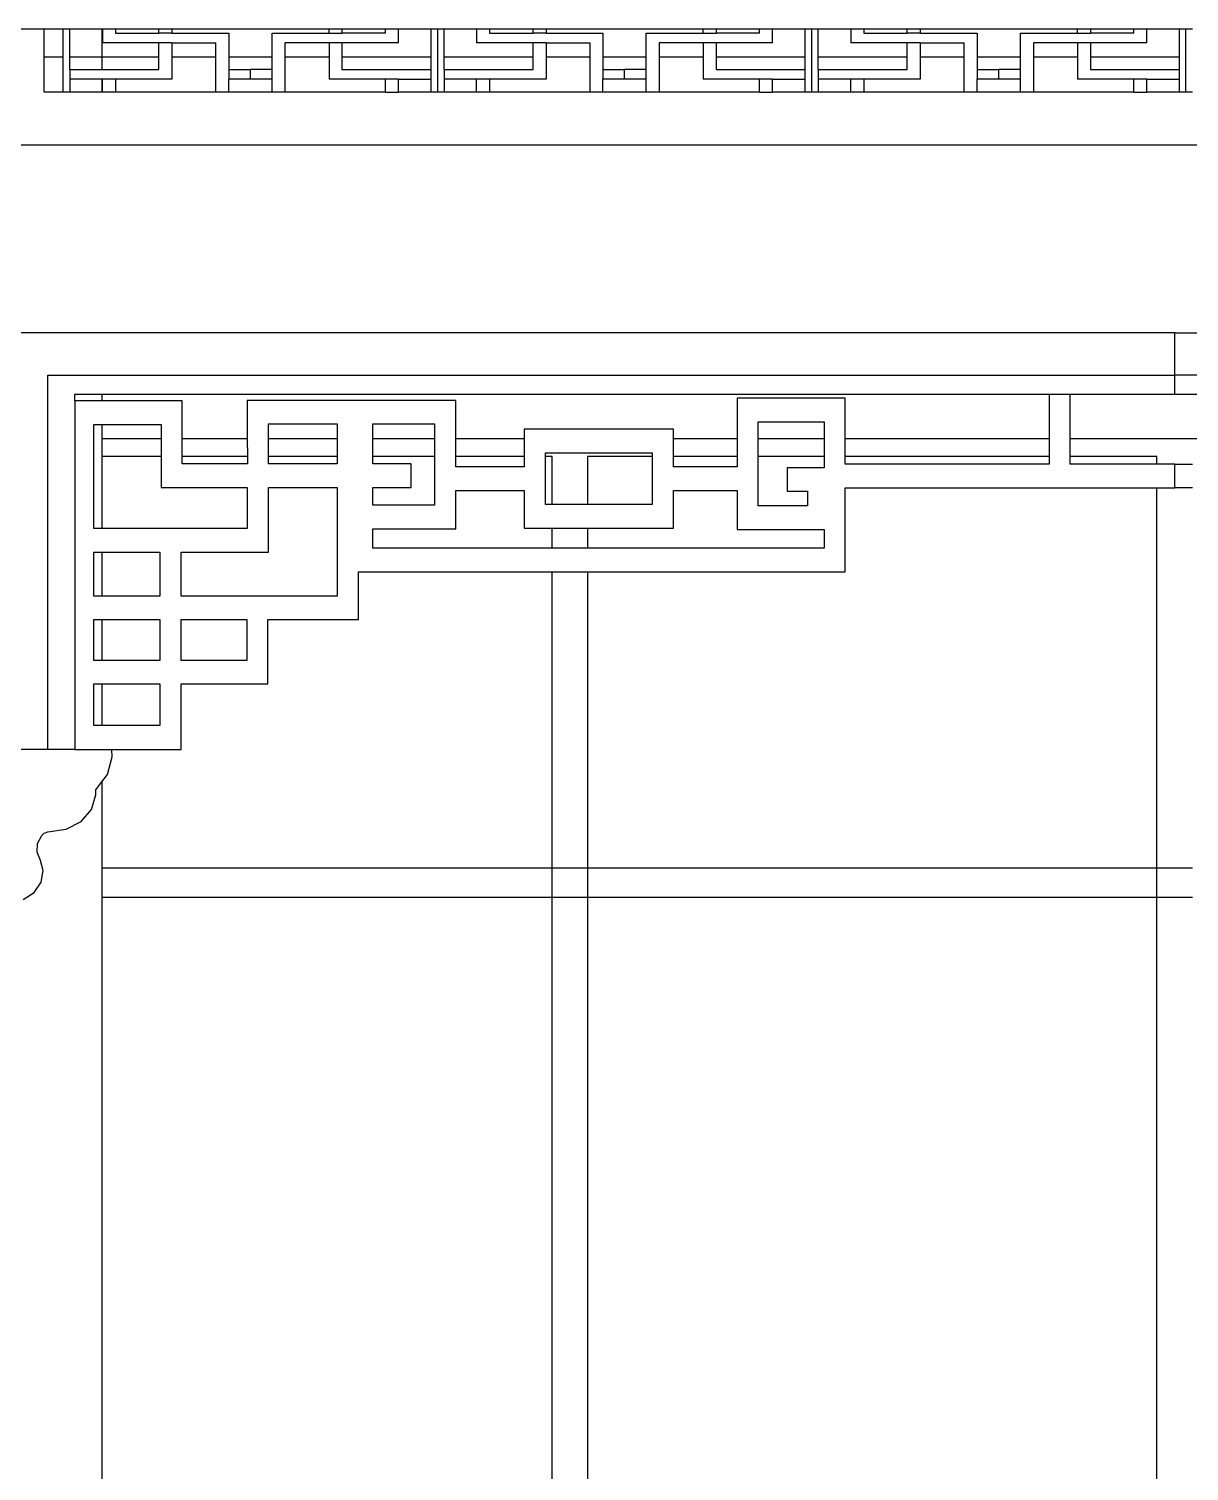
# Model space of a CAD drawing. Extents: x -24961 to 905641, y -154323 to 635957.
# Drawn here: x 410254 to 412228, y -118028 to -115574 of the extents above; entities that cross this region are included whole.
import ezdxf

# ---------------------------------------------------------------- set-up
doc = ezdxf.new("R2010")
doc.units = 0
doc.header["$LTSCALE"] = 1000
doc.header["$MEASUREMENT"] = 0
doc.layers.add('窗', color=154, linetype='Continuous')

msp = doc.modelspace()

# ---------------------------------------------------------------- linework, layer by layer
for p, q in [((410224.4, -115574.5), (410280, -115574.5)), ((410280, -115621.9), (410280, -115574.5)), ((410280, -115574.5), (410312.5, -115574.5)), ((410312.5, -115621.9), (410312.5, -115574.5)), ((410312.5, -115574.5), (410323.5, -115574.5)), ((410323.5, -115621.9), (410323.5, -115574.5)), ((410323.5, -115574.5), (410378.2, -115574.5)), ((410378.2, -115574.5), (410378.2, -115621.9)), ((410378.2, -115574.5), (410379, -115574.5)), ((410379, -115574.5), (410379, -115598.1)), ((410379, -115574.5), (410401.1, -115574.5)), ((410401.1, -115574.5), (410401.1, -115581.6)), ((410401.1, -115574.5), (410475, -115574.5)), ((410475, -115581.6), (410475, -115574.5)), ((410475, -115574.5), (410497.1, -115574.5)), ((410497.1, -115574.5), (410497.1, -115581.6)), ((410497.1, -115574.5), (410764.5, -115574.5)), ((410764.5, -115581.6), (410764.5, -115574.5)), ((410764.5, -115574.5), (410786.5, -115574.5)), ((410786.5, -115574.5), (410786.5, -115581.6)), ((410786.5, -115574.5), (410860.5, -115574.5)), ((410860.5, -115581.6), (410860.5, -115574.5)), ((410860.5, -115574.5), (410882.5, -115574.5)), ((410882.5, -115598.1), (410882.5, -115574.5)), ((410882.5, -115574.5), (410938, -115574.5)), ((410938, -115621.9), (410938, -115574.5)), ((410938, -115574.5), (410949, -115574.5)), ((410949, -115574.5), (410949, -115682.4)), ((410949, -115574.5), (410960.1, -115574.5)), ((410960.1, -115621.9), (410960.1, -115574.5)), ((410960.1, -115574.5), (411015.6, -115574.5)), ((411015.6, -115574.5), (411015.6, -115598.1)), ((411015.6, -115574.5), (411037.6, -115574.5)), ((411037.6, -115574.5), (411037.6, -115581.6)), ((411037.6, -115574.5), (411111.6, -115574.5)), ((411111.6, -115581.6), (411111.6, -115574.5)), ((411111.6, -115574.5), (411133.6, -115574.5)), ((411133.6, -115574.5), (411133.6, -115581.6)), ((411133.6, -115574.5), (411401, -115574.5)), ((411401, -115581.6), (411401, -115574.5)), ((411401, -115574.5), (411423.1, -115574.5)), ((411423.1, -115574.5), (411423.1, -115581.6)), ((411423.1, -115574.5), (411497, -115574.5)), ((411497, -115581.6), (411497, -115574.5)), ((411497, -115574.5), (411519.1, -115574.5)), ((411519.1, -115598.1), (411519.1, -115574.5)), ((411519.1, -115574.5), (411574.6, -115574.5)), ((411574.6, -115621.9), (411574.6, -115574.5)), ((411574.6, -115574.5), (411585.6, -115574.5)), ((411585.6, -115682.4), (411585.6, -115574.5)), ((411585.6, -115574.5), (411596.6, -115574.5)), ((411596.6, -115621.9), (411596.6, -115574.5)), ((411596.6, -115574.5), (411652.1, -115574.5)), ((411652.1, -115574.5), (411652.1, -115598.1)), ((411652.1, -115574.5), (411674.2, -115574.5)), ((411674.2, -115574.5), (411674.2, -115581.6)), ((411674.2, -115574.5), (411748.1, -115574.5)), ((411748.1, -115581.6), (411748.1, -115574.5)), ((411748.1, -115574.5), (411770.2, -115574.5)), ((411770.2, -115574.5), (411770.2, -115581.6)), ((411770.2, -115574.5), (412037.6, -115574.5)), ((412037.6, -115581.6), (412037.6, -115574.5)), ((412037.6, -115574.5), (412059.6, -115574.5)), ((412059.6, -115574.5), (412059.6, -115581.6)), ((412059.6, -115574.5), (412133.6, -115574.5)), ((412133.6, -115581.6), (412133.6, -115574.5)), ((412133.6, -115574.5), (412155.7, -115574.5)), ((412155.7, -115598.1), (412155.7, -115574.5)), ((412155.7, -115574.5), (412211.1, -115574.5)), ((412211.1, -115621.9), (412211.1, -115574.5)), ((412211.1, -115574.5), (412222.2, -115574.5)), ((412222.2, -115682.4), (412222.2, -115574.5)), ((412222.2, -115574.5), (412233.2, -115574.5)), ((410475, -115598.1), (410379, -115598.1)), ((410401.1, -115581.6), (410475, -115581.6)), ((410497.1, -115581.6), (410475, -115581.6)), ((410497.1, -115598.1), (410475, -115598.1)), ((410475, -115621.9), (410475, -115598.1)), ((410497.1, -115581.6), (410594, -115581.6)), ((410497.1, -115598.1), (410497.1, -115621.9)), ((410497.1, -115598.1), (410571.9, -115598.1)), ((410571.9, -115621.9), (410571.9, -115598.1)), ((410594, -115581.6), (410594, -115621.9)), ((410667.6, -115581.6), (410764.5, -115581.6)), ((410667.6, -115621.9), (410667.6, -115581.6)), ((410764.5, -115598.1), (410689.6, -115598.1)), ((410689.6, -115598.1), (410689.6, -115621.9)), ((410764.5, -115581.6), (410786.5, -115581.6)), ((410786.5, -115598.1), (410764.5, -115598.1)), ((410764.5, -115598.1), (410764.5, -115621.9)), ((410860.5, -115581.6), (410786.5, -115581.6)), ((410882.5, -115598.1), (410786.5, -115598.1)), ((410786.5, -115598.1), (410786.5, -115621.9)), ((411111.6, -115598.1), (411015.6, -115598.1)), ((411037.6, -115581.6), (411111.6, -115581.6)), ((411133.6, -115581.6), (411111.6, -115581.6)), ((411133.6, -115598.1), (411111.6, -115598.1)), ((411111.6, -115621.9), (411111.6, -115598.1)), ((411133.6, -115581.6), (411230.5, -115581.6)), ((411133.6, -115598.1), (411133.6, -115621.9)), ((411133.6, -115598.1), (411208.5, -115598.1)), ((411208.5, -115621.9), (411208.5, -115598.1)), ((411230.5, -115581.6), (411230.5, -115621.9)), ((411304.1, -115581.6), (411401, -115581.6)), ((411304.1, -115621.9), (411304.1, -115581.6)), ((411401, -115598.1), (411326.2, -115598.1)), ((411326.2, -115598.1), (411326.2, -115621.9)), ((411401, -115581.6), (411423.1, -115581.6)), ((411423.1, -115598.1), (411401, -115598.1)), ((411401, -115598.1), (411401, -115621.9)), ((411497, -115581.6), (411423.1, -115581.6)), ((411519.1, -115598.1), (411423.1, -115598.1)), ((411423.1, -115598.1), (411423.1, -115621.9)), ((411748.1, -115598.1), (411652.1, -115598.1)), ((411674.2, -115581.6), (411748.1, -115581.6)), ((411770.2, -115581.6), (411748.1, -115581.6)), ((411770.2, -115598.1), (411748.1, -115598.1)), ((411748.1, -115621.9), (411748.1, -115598.1)), ((411770.2, -115581.6), (411867.1, -115581.6)), ((411770.2, -115598.1), (411770.2, -115621.9)), ((411770.2, -115598.1), (411845, -115598.1)), ((411845, -115621.9), (411845, -115598.1)), ((411867.1, -115581.6), (411867.1, -115621.9)), ((411940.7, -115581.6), (412037.6, -115581.6)), ((411940.7, -115621.9), (411940.7, -115581.6)), ((412037.6, -115598.1), (411962.7, -115598.1)), ((411962.7, -115598.1), (411962.7, -115621.9)), ((412037.6, -115581.6), (412059.6, -115581.6)), ((412059.6, -115598.1), (412037.6, -115598.1)), ((412037.6, -115598.1), (412037.6, -115621.9)), ((412133.6, -115581.6), (412059.6, -115581.6)), ((412155.7, -115598.1), (412059.6, -115598.1)), ((412059.6, -115598.1), (412059.6, -115621.9)), ((410280, -115621.9), (410312.5, -115621.9)), ((410280, -115682.4), (410280, -115621.9)), ((410312.5, -115682.4), (410312.5, -115621.9)), ((410323.5, -115643.7), (410323.5, -115621.9)), ((410323.5, -115621.9), (410378.2, -115621.9)), ((410378.2, -115621.9), (410475, -115621.9)), ((410378.2, -115621.9), (410378.2, -115643.7)), ((410475, -115643.7), (410475, -115621.9)), ((410497.1, -115621.9), (410571.9, -115621.9)), ((410497.1, -115621.9), (410497.1, -115660.2)), ((410571.9, -115682.4), (410571.9, -115621.9)), ((410594, -115621.9), (410667.6, -115621.9)), ((410594, -115621.9), (410594, -115643.7)), ((410667.6, -115643.7), (410667.6, -115621.9)), ((410689.6, -115621.9), (410764.5, -115621.9)), ((410689.6, -115621.9), (410689.6, -115682.4)), ((410764.5, -115621.9), (410764.5, -115660.2)), ((410786.5, -115621.9), (410938, -115621.9)), ((410786.5, -115621.9), (410786.5, -115643.7)), ((410938, -115643.7), (410938, -115621.9)), ((410960.1, -115621.9), (411111.6, -115621.9)), ((410960.1, -115643.7), (410960.1, -115621.9)), ((411111.6, -115643.7), (411111.6, -115621.9)), ((411133.6, -115621.9), (411208.5, -115621.9)), ((411133.6, -115621.9), (411133.6, -115660.2)), ((411208.5, -115682.4), (411208.5, -115621.9)), ((411230.5, -115621.9), (411304.1, -115621.9)), ((411230.5, -115621.9), (411230.5, -115643.7)), ((411304.1, -115643.7), (411304.1, -115621.9)), ((411326.2, -115621.9), (411401, -115621.9)), ((411326.2, -115621.9), (411326.2, -115682.4)), ((411401, -115621.9), (411401, -115660.2)), ((411423.1, -115621.9), (411574.6, -115621.9)), ((411423.1, -115621.9), (411423.1, -115643.7)), ((411574.6, -115643.7), (411574.6, -115621.9)), ((411596.6, -115621.9), (411748.1, -115621.9)), ((411596.6, -115643.7), (411596.6, -115621.9)), ((411748.1, -115643.7), (411748.1, -115621.9)), ((411770.2, -115621.9), (411845, -115621.9)), ((411770.2, -115621.9), (411770.2, -115660.2)), ((411845, -115682.4), (411845, -115621.9)), ((411867.1, -115621.9), (411940.7, -115621.9)), ((411867.1, -115621.9), (411867.1, -115643.7)), ((411940.7, -115643.7), (411940.7, -115621.9)), ((411962.7, -115621.9), (412037.6, -115621.9)), ((411962.7, -115621.9), (411962.7, -115682.4)), ((412037.6, -115621.9), (412037.6, -115660.2)), ((412059.6, -115621.9), (412211.1, -115621.9)), ((412059.6, -115621.9), (412059.6, -115643.7)), ((412211.1, -115643.7), (412211.1, -115621.9)), ((410323.5, -115643.7), (410323.5, -115660.2)), ((410323.5, -115643.7), (410378.2, -115643.7)), ((410378.2, -115643.7), (410475, -115643.7)), ((410594, -115643.7), (410594, -115660.2)), ((410594, -115643.7), (410630.8, -115643.7)), ((410667.6, -115643.7), (410630.8, -115643.7)), ((410630.8, -115660.2), (410630.8, -115643.7)), ((410667.6, -115660.2), (410667.6, -115643.7)), ((410786.5, -115643.7), (410938, -115643.7)), ((410938, -115660.2), (410938, -115643.7)), ((410960.1, -115643.7), (410960.1, -115660.2)), ((410960.1, -115643.7), (411111.6, -115643.7)), ((411230.5, -115643.7), (411230.5, -115660.2)), ((411230.5, -115643.7), (411267.3, -115643.7)), ((411304.1, -115643.7), (411267.3, -115643.7)), ((411267.3, -115660.2), (411267.3, -115643.7)), ((411304.1, -115660.2), (411304.1, -115643.7)), ((411423.1, -115643.7), (411574.6, -115643.7)), ((411574.6, -115660.2), (411574.6, -115643.7)), ((411596.6, -115643.7), (411596.6, -115660.2)), ((411596.6, -115643.7), (411748.1, -115643.7)), ((411867.1, -115643.7), (411867.1, -115660.2)), ((411867.1, -115643.7), (411903.9, -115643.7)), ((411940.7, -115643.7), (411903.9, -115643.7)), ((411903.9, -115660.2), (411903.9, -115643.7)), ((411940.7, -115660.2), (411940.7, -115643.7)), ((412059.6, -115643.7), (412211.1, -115643.7)), ((412211.1, -115660.2), (412211.1, -115643.7)), ((410323.5, -115660.2), (410323.5, -115682.4)), ((410378.2, -115660.2), (410323.5, -115660.2)), ((410378.2, -115660.2), (410378.2, -115682.4)), ((410379, -115660.2), (410378.2, -115660.2)), ((410401.1, -115660.2), (410379, -115660.2)), ((410379, -115682.4), (410379, -115660.2)), ((410497.1, -115660.2), (410401.1, -115660.2)), ((410401.1, -115660.2), (410401.1, -115682.4)), ((410594, -115682.4), (410594, -115660.2)), ((410630.8, -115660.2), (410594, -115660.2)), ((410667.6, -115660.2), (410630.8, -115660.2)), ((410667.6, -115682.4), (410667.6, -115660.2)), ((410860.5, -115660.2), (410764.5, -115660.2)), ((410860.5, -115682.4), (410860.5, -115660.2)), ((410882.5, -115660.2), (410860.5, -115660.2)), ((410882.5, -115660.2), (410938, -115660.2)), ((410882.5, -115682.4), (410882.5, -115660.2)), ((410938, -115682.4), (410938, -115660.2)), ((410960.1, -115660.2), (410960.1, -115682.4)), ((411015.6, -115660.2), (410960.1, -115660.2)), ((411037.6, -115660.2), (411015.6, -115660.2)), ((411015.6, -115682.4), (411015.6, -115660.2)), ((411133.6, -115660.2), (411037.6, -115660.2)), ((411037.6, -115660.2), (411037.6, -115682.4)), ((411230.5, -115682.4), (411230.5, -115660.2)), ((411267.3, -115660.2), (411230.5, -115660.2)), ((411304.1, -115660.2), (411267.3, -115660.2)), ((411304.1, -115682.4), (411304.1, -115660.2)), ((411497, -115660.2), (411401, -115660.2)), ((411497, -115682.4), (411497, -115660.2)), ((411519.1, -115660.2), (411497, -115660.2)), ((411519.1, -115660.2), (411574.6, -115660.2)), ((411519.1, -115682.4), (411519.1, -115660.2)), ((411574.6, -115682.4), (411574.6, -115660.2)), ((411596.6, -115660.2), (411596.6, -115682.4)), ((411652.1, -115660.2), (411596.6, -115660.2)), ((411674.2, -115660.2), (411652.1, -115660.2)), ((411652.1, -115682.4), (411652.1, -115660.2)), ((411770.2, -115660.2), (411674.2, -115660.2)), ((411674.2, -115660.2), (411674.2, -115682.4)), ((411867.1, -115682.4), (411867.1, -115660.2)), ((411903.9, -115660.2), (411867.1, -115660.2)), ((411940.7, -115660.2), (411903.9, -115660.2)), ((411940.7, -115682.4), (411940.7, -115660.2)), ((412133.6, -115660.2), (412037.6, -115660.2)), ((412133.6, -115682.4), (412133.6, -115660.2)), ((412155.7, -115660.2), (412133.6, -115660.2)), ((412155.7, -115660.2), (412211.1, -115660.2)), ((412155.7, -115682.4), (412155.7, -115660.2)), ((412211.1, -115682.4), (412211.1, -115660.2)), ((410312.5, -115682.4), (410280, -115682.4)), ((410323.5, -115682.4), (410312.5, -115682.4)), ((410378.2, -115682.4), (410323.5, -115682.4)), ((410379, -115682.4), (410378.2, -115682.4)), ((410401.1, -115682.4), (410379, -115682.4)), ((410571.9, -115682.4), (410401.1, -115682.4)), ((410594, -115682.4), (410571.9, -115682.4)), ((410667.6, -115682.4), (410594, -115682.4)), ((410689.6, -115682.4), (410667.6, -115682.4)), ((410860.5, -115682.4), (410689.6, -115682.4)), ((410860.5, -115682.4), (410882.5, -115682.4)), ((410938, -115682.4), (410882.5, -115682.4)), ((410949, -115682.4), (410938, -115682.4)), ((410960.1, -115682.4), (410949, -115682.4)), ((411015.6, -115682.4), (410960.1, -115682.4)), ((411037.6, -115682.4), (411015.6, -115682.4)), ((411208.5, -115682.4), (411037.6, -115682.4)), ((411230.5, -115682.4), (411208.5, -115682.4)), ((411304.1, -115682.4), (411230.5, -115682.4)), ((411326.2, -115682.4), (411304.1, -115682.4)), ((411497, -115682.4), (411326.2, -115682.4)), ((411497, -115682.4), (411519.1, -115682.4)), ((411574.6, -115682.4), (411519.1, -115682.4)), ((411585.6, -115682.4), (411574.6, -115682.4)), ((411596.6, -115682.4), (411585.6, -115682.4)), ((411652.1, -115682.4), (411596.6, -115682.4)), ((411674.2, -115682.4), (411652.1, -115682.4)), ((411845, -115682.4), (411674.2, -115682.4)), ((411867.1, -115682.4), (411845, -115682.4)), ((411940.7, -115682.4), (411867.1, -115682.4)), ((411962.7, -115682.4), (411940.7, -115682.4)), ((412133.6, -115682.4), (411962.7, -115682.4)), ((412133.6, -115682.4), (412155.7, -115682.4)), ((412211.1, -115682.4), (412155.7, -115682.4)), ((412222.2, -115682.4), (412211.1, -115682.4)), ((412233.2, -115682.4), (412222.2, -115682.4)), ((410224.4, -115771.9), (414185.7, -115771.9)), ((412203.2, -116091.9), (410221.2, -116091.9)), ((412203.2, -116163.9), (412203.2, -116091.9)), ((412203.2, -116091.9), (414185.7, -116091.9)), ((410285.9, -116163.9), (412203.2, -116163.9)), ((410285.9, -116800.6), (410285.9, -116163.9)), ((412203.2, -116195.9), (412203.2, -116163.9)), ((414120.4, -116163.9), (412203.2, -116163.9)), ((410331.9, -116207.5), (410331.9, -116195.9)), ((410331.9, -116195.9), (410378.2, -116195.9)), ((410331.9, -116207.5), (410331.9, -116800.6)), ((410378.2, -116207.5), (410331.9, -116207.5)), ((410378.2, -116195.9), (410378.2, -116207.5)), ((410378.2, -116195.9), (411989.5, -116195.9)), ((410514.8, -116207.5), (410378.2, -116207.5)), ((410514.8, -116271.9), (410514.8, -116207.5)), ((410980.2, -116206.6), (410625.5, -116206.6)), ((410625.5, -116206.6), (410625.5, -116271.9)), ((410980.2, -116271.9), (410980.2, -116206.6)), ((411642.7, -116202.8), (411458.6, -116202.8)), ((411458.6, -116202.8), (411458.6, -116271.9)), ((411642.7, -116271.9), (411642.7, -116202.8)), ((411989.5, -116195.9), (412025.5, -116195.9)), ((411989.5, -116195.9), (411989.5, -116271.9)), ((412025.5, -116271.9), (412025.5, -116195.9)), ((412025.5, -116195.9), (412203.2, -116195.9)), ((412203.2, -116195.9), (412380.9, -116195.9)), ((410364.4, -116424.6), (410364.4, -116247.5)), ((410364.4, -116247.5), (410378.2, -116247.5)), ((410378.2, -116247.5), (410478.8, -116247.5)), ((410378.2, -116247.5), (410378.2, -116271.9)), ((410478.8, -116247.5), (410478.8, -116271.9)), ((410661.5, -116246.6), (410778.5, -116246.6)), ((410661.5, -116271.9), (410661.5, -116246.6)), ((410778.5, -116246.6), (410778.5, -116271.9)), ((410839.1, -116246.6), (410944.2, -116246.6)), ((410839.1, -116271.9), (410839.1, -116246.6)), ((410944.2, -116246.6), (410944.2, -116271.9)), ((411350.3, -116255.6), (411096.7, -116255.6)), ((411096.7, -116255.6), (411096.7, -116271.9)), ((411350.3, -116271.9), (411350.3, -116255.6)), ((411494.6, -116242.8), (411606.7, -116242.8)), ((411494.6, -116271.9), (411494.6, -116242.8)), ((411606.7, -116242.8), (411606.7, -116271.9)), ((410478.8, -116271.9), (410378.2, -116271.9)), ((410378.2, -116271.9), (410378.2, -116301.9)), ((410478.8, -116271.9), (410478.8, -116301.9)), ((410625.5, -116271.9), (410514.8, -116271.9)), ((410514.8, -116301.9), (410514.8, -116271.9)), ((410625.5, -116271.9), (410625.6, -116301.9)), ((410778.5, -116271.9), (410661.5, -116271.9)), ((410661.5, -116301.9), (410661.5, -116271.9)), ((410778.5, -116271.9), (410778.5, -116301.9)), ((410944.2, -116271.9), (410839.1, -116271.9)), ((410839.1, -116301.9), (410839.1, -116271.9)), ((410944.2, -116271.9), (410944.2, -116301.9)), ((411096.7, -116271.9), (410980.2, -116271.9)), ((410980.2, -116301.9), (410980.2, -116271.9)), ((411096.7, -116271.9), (411096.7, -116301.9)), ((411458.6, -116271.9), (411350.3, -116271.9)), ((411350.3, -116301.9), (411350.3, -116271.9)), ((411458.6, -116271.9), (411458.6, -116301.9)), ((411606.7, -116271.9), (411494.6, -116271.9)), ((411494.6, -116301.9), (411494.6, -116271.9)), ((411606.7, -116271.9), (411606.7, -116301.9)), ((411989.5, -116271.9), (411642.7, -116271.9)), ((411642.7, -116301.9), (411642.7, -116271.9)), ((411989.5, -116271.9), (411989.5, -116301.9)), ((412380.9, -116271.9), (412025.5, -116271.9)), ((412025.5, -116301.9), (412025.5, -116271.9)), ((410478.8, -116301.9), (410378.2, -116301.9)), ((410378.2, -116301.9), (410378.2, -116424.6)), ((410478.8, -116301.9), (410478.8, -116354.8)), ((410625.6, -116301.9), (410514.8, -116301.9)), ((410514.8, -116314.8), (410514.8, -116301.9)), ((410625.6, -116314.8), (410514.8, -116314.8)), ((410625.6, -116301.9), (410625.6, -116314.8)), ((410778.5, -116301.9), (410661.5, -116301.9)), ((410661.5, -116314.8), (410661.5, -116301.9)), ((410778.5, -116314.8), (410661.5, -116314.8)), ((410778.5, -116301.9), (410778.5, -116314.8)), ((410944.2, -116301.9), (410839.1, -116301.9)), ((410839.1, -116314.8), (410839.1, -116301.9)), ((410904.5, -116314.8), (410839.1, -116314.8)), ((410904.5, -116354.8), (410904.5, -116314.8)), ((410944.2, -116301.9), (410944.2, -116385)), ((411096.7, -116301.9), (410980.2, -116301.9)), ((410980.2, -116319.8), (410980.2, -116301.9)), ((411096.7, -116301.9), (411096.7, -116319.8)), ((411132.6, -116295.6), (411314.4, -116295.6)), ((411132.6, -116301.9), (411132.6, -116295.6)), ((411143.9, -116301.9), (411132.6, -116301.9)), ((411132.6, -116383.9), (411132.6, -116301.9)), ((411143.9, -116383.9), (411143.9, -116301.9)), ((411204.1, -116301.9), (411204.1, -116383.9)), ((411314.4, -116301.9), (411204.1, -116301.9)), ((411314.4, -116295.6), (411314.4, -116301.9)), ((411314.4, -116301.9), (411314.4, -116383.9)), ((411458.6, -116301.9), (411350.3, -116301.9)), ((411350.3, -116319.8), (411350.3, -116301.9)), ((411458.6, -116301.9), (411458.6, -116319.8)), ((411606.7, -116301.9), (411494.6, -116301.9)), ((411494.6, -116386.1), (411494.6, -116301.9)), ((411606.7, -116301.9), (411606.7, -116321.1)), ((411989.5, -116301.9), (411642.7, -116301.9)), ((411642.7, -116315.1), (411642.7, -116301.9)), ((411989.5, -116315.1), (411642.7, -116315.1)), ((411989.5, -116301.9), (411989.5, -116315.1)), ((412172.9, -116301.9), (412025.5, -116301.9)), ((412025.5, -116315.1), (412025.5, -116301.9)), ((412172.9, -116315.1), (412025.5, -116315.1)), ((412172.9, -116315.1), (412172.9, -116301.9)), ((412203.2, -116315.1), (412172.9, -116315.1)), ((412203.2, -116355.1), (412203.2, -116315.1)), ((412203.2, -116315.1), (412233.2, -116315.1)), ((411096.7, -116319.8), (410980.2, -116319.8)), ((411458.6, -116319.8), (411350.3, -116319.8)), ((411543.8, -116321.1), (411543.8, -116361.1)), ((411606.7, -116321.1), (411543.8, -116321.1)), ((410478.8, -116354.8), (410625.5, -116354.8)), ((410625.5, -116354.8), (410625.5, -116424.6)), ((410661.5, -116354.8), (410778.5, -116354.8)), ((410661.5, -116464.6), (410661.5, -116354.8)), ((410778.5, -116354.8), (410778.5, -116539.6)), ((410839.1, -116354.8), (410904.5, -116354.8)), ((410839.1, -116385), (410839.1, -116354.8)), ((410980.1, -116359.8), (411096.7, -116359.8)), ((410980.1, -116425), (410980.1, -116359.8)), ((411096.7, -116359.8), (411096.7, -116423.9)), ((411350.3, -116359.8), (411458.6, -116359.8)), ((411350.3, -116423.9), (411350.3, -116359.8)), ((411458.6, -116359.8), (411458.6, -116426.1)), ((411543.8, -116361.1), (411578.2, -116361.1)), ((411578.2, -116361.1), (411578.2, -116386.1)), ((411642.7, -116498.1), (411642.7, -116355.1)), ((411642.7, -116355.1), (412172.9, -116355.1)), ((412172.9, -116355.1), (412203.2, -116355.1)), ((412233.2, -116355.1), (412203.2, -116355.1)), ((410944.2, -116385), (410839.1, -116385)), ((411143.9, -116383.9), (411132.6, -116383.9)), ((411204.1, -116383.9), (411143.9, -116383.9)), ((411314.4, -116383.9), (411204.1, -116383.9)), ((411578.2, -116386.1), (411494.6, -116386.1)), ((410378.2, -116424.6), (410364.4, -116424.6)), ((410625.5, -116424.6), (410378.2, -116424.6)), ((410839.1, -116425), (410980.1, -116425)), ((410839.1, -116458.1), (410839.1, -116425)), ((411096.7, -116423.9), (411143.9, -116423.9)), ((411143.9, -116458.1), (411143.9, -116423.9)), ((411143.9, -116423.9), (411204.1, -116423.9)), ((411204.1, -116423.9), (411204.1, -116458.1)), ((411204.1, -116423.9), (411350.3, -116423.9)), ((411458.6, -116426.1), (411606.7, -116426.1)), ((411606.7, -116426.1), (411606.7, -116458.1)), ((411143.9, -116458.1), (410839.1, -116458.1)), ((411204.1, -116458.1), (411143.9, -116458.1)), ((411606.7, -116458.1), (411204.1, -116458.1)), ((410364.4, -116539.6), (410364.4, -116464.6)), ((410364.4, -116464.6), (410378.2, -116464.6)), ((410378.2, -116464.6), (410378.2, -116539.6)), ((410378.2, -116464.6), (410476.9, -116464.6)), ((410476.9, -116464.6), (410476.9, -116539.6)), ((410512.9, -116464.6), (410661.5, -116464.6)), ((410512.9, -116539.6), (410512.9, -116464.6)), ((410814.4, -116579.6), (410814.4, -116498.1)), ((410814.4, -116498.1), (411143.9, -116498.1)), ((411143.9, -116498.1), (411204.1, -116498.1)), ((411204.1, -116498.1), (411642.7, -116498.1)), ((410378.2, -116539.6), (410364.4, -116539.6)), ((410476.9, -116539.6), (410378.2, -116539.6)), ((410778.5, -116539.6), (410512.9, -116539.6)), ((410364.4, -116648.9), (410364.4, -116579.6)), ((410364.4, -116579.6), (410378.2, -116579.6)), ((410378.2, -116579.6), (410378.2, -116648.9)), ((410378.2, -116579.6), (410476.9, -116579.6)), ((410476.9, -116579.6), (410476.9, -116648.9)), ((410512.9, -116579.6), (410624.6, -116579.6)), ((410512.9, -116648.9), (410512.9, -116579.6)), ((410624.6, -116579.6), (410624.6, -116648.9)), ((410660.6, -116579.6), (410814.4, -116579.6)), ((410660.6, -116688.9), (410660.6, -116579.6)), ((410378.2, -116648.9), (410364.4, -116648.9)), ((410476.9, -116648.9), (410378.2, -116648.9)), ((410624.6, -116648.9), (410512.9, -116648.9)), ((410364.4, -116760), (410364.4, -116688.9)), ((410364.4, -116688.9), (410378.2, -116688.9)), ((410378.2, -116688.9), (410378.2, -116760)), ((410378.2, -116688.9), (410476.9, -116688.9)), ((410476.9, -116688.9), (410476.9, -116760)), ((410512.9, -116688.9), (410660.6, -116688.9)), ((410512.9, -116800.6), (410512.9, -116688.9)), ((410378.2, -116760), (410364.4, -116760)), ((410476.9, -116760), (410378.2, -116760)), ((410285.9, -116800.6), (410223.9, -116800.6)), ((410331.9, -116800.6), (410285.9, -116800.6)), ((410331.9, -116800.6), (410395.3, -116800.6)), ((410395.5, -116813.1), (410395.3, -116800.6)), ((410395.3, -116800.6), (410512.9, -116800.6)), ((410387.4, -116843.3), (410395.5, -116813.1)), ((410378.2, -116855.5), (410387.4, -116843.3)), ((410360.7, -116902.6), (410368, -116877.9)), ((410367.9, -116869.3), (410378.2, -116855.5)), ((410368, -116877.9), (410367.9, -116869.3)), ((410343, -116923.1), (410360.7, -116902.6)), ((410317.5, -116936.1), (410343, -116923.1)), ((410268.7, -116960.5), (410276.1, -116947)), ((410276.1, -116947), (410279.8, -116943.1)), ((410279.8, -116943.1), (410286.2, -116940.4)), ((410286.2, -116940.4), (410317.5, -116936.1)), ((410267.9, -116975.5), (410268.7, -116960.5)), ((410273.9, -116989.6), (410267.9, -116975.5)), ((410278.3, -117006.2), (410273.9, -116989.6)), ((410262.9, -117043.9), (410275, -117026.4)), ((410275, -117026.4), (410278.3, -117006.2)), ((410244, -117056), (410262.9, -117043.9))]:
    msp.add_line(p, q)
at = {"layer": '窗'}
for p, q in [((412172.9, -117001.9), (412172.9, -116355.1)), ((411143.9, -117001.9), (411143.9, -116498.1)), ((411204.1, -116498.1), (411204.1, -117001.9)), ((410378.2, -116855.5), (410378.2, -117001.9)), ((410378.2, -117001.9), (411143.9, -117001.9)), ((410378.2, -117001.9), (410378.2, -117051.9)), ((411143.9, -117051.9), (411143.9, -117001.9)), ((411143.9, -117001.9), (411204.1, -117001.9)), ((411204.1, -117001.9), (411204.1, -117051.9)), ((411204.1, -117001.9), (412172.9, -117001.9)), ((412172.9, -117051.9), (412172.9, -117001.9)), ((412172.9, -117001.9), (412233.2, -117001.9)), ((410378.2, -117051.9), (411143.9, -117051.9)), ((410378.2, -117051.9), (410378.2, -120091.9)), ((411143.9, -120091.9), (411143.9, -117051.9)), ((411143.9, -117051.9), (411204.1, -117051.9)), ((411204.1, -117051.9), (412172.9, -117051.9)), ((411204.1, -117051.9), (411204.1, -120091.9)), ((412172.9, -120091.9), (412172.9, -117051.9)), ((412172.9, -117051.9), (412233.2, -117051.9))]:
    msp.add_line(p, q, dxfattribs=at)

doc.saveas('drawing.dxf')
